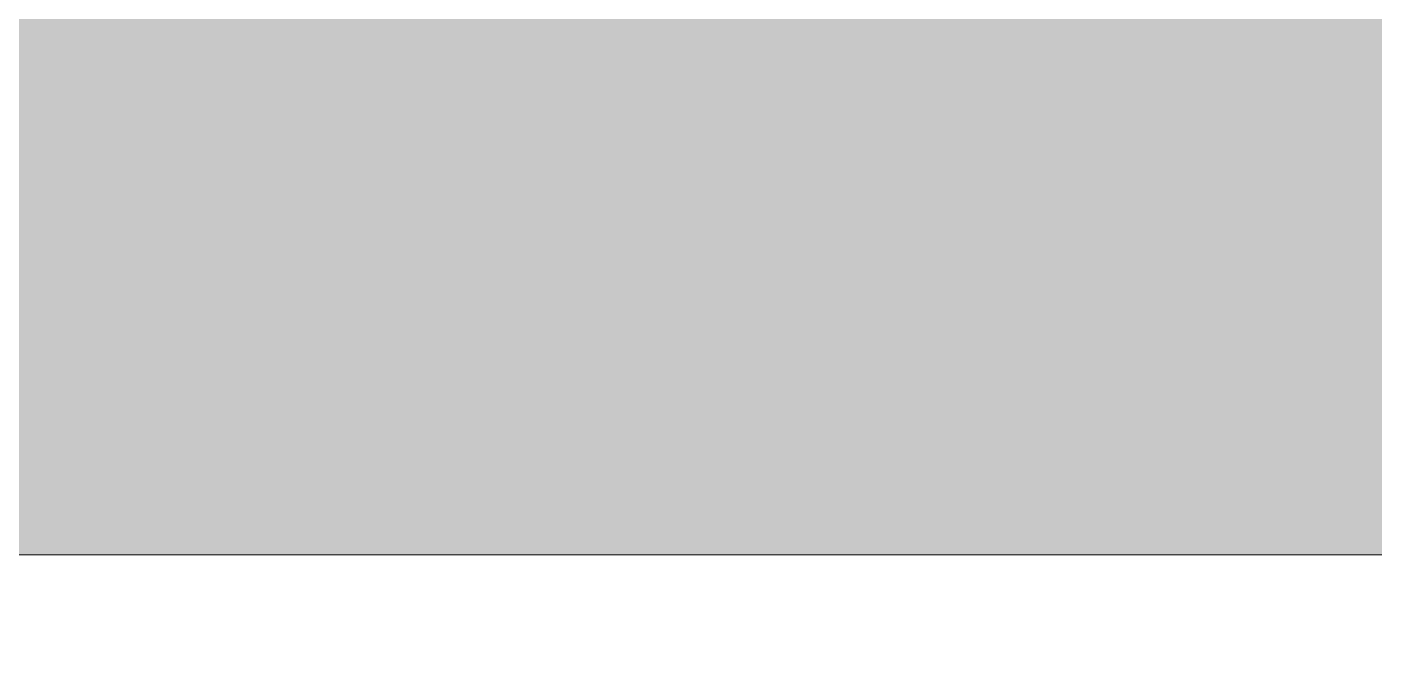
# Model space of a CAD drawing. Header units: millimetres. Extents: x 0 to 420000, y 0 to 297000.
# Drawn here: x 225288 to 240813, y 147403 to 154587 of the extents above; entities that cross this region are included whole.
import ezdxf

# ---------------------------------------------------------------- set-up
doc = ezdxf.new("R2010")
doc.units = ezdxf.units.MM
doc.layers.add('A-XXXX-NPLT', color=144, linetype='Continuous', lineweight=15, plot=False)
doc.layers.add('A-XXXX-SOLD', color=252, linetype='Continuous')

msp = doc.modelspace()

# ---------------------------------------------------------------- hatches: boundary and pattern name
at = {"layer": 'A-XXXX-SOLD'}
h = msp.add_hatch(color=256, dxfattribs=at)
h.dxf.hatch_style = 1
edge = h.paths.add_edge_path()
edge.add_line((110962.5, 156300), (110962.5, 156300))
edge.add_line((110962.5, 156300), (110962.5, 167200))
edge.add_line((110962.5, 167200), (111512.5, 167200))
edge.add_line((111512.5, 167200), (111512.5, 167300))
edge.add_line((111512.5, 167300), (100372.7, 167300))
edge.add_line((100372.7, 167300), (100372.7, 167078.1))
edge.add_arc((94222.7, 81943.7), 85356.2, 85.868204, 94.131796)
edge.add_line((88072.7, 167078.1), (88072.7, 167300))
edge.add_line((88072.7, 167300), (50205.2, 167300))
edge.add_line((50205.2, 167300), (50205.2, 148500))
edge.add_line((50205.2, 148500), (373825, 148500))
edge.add_line((373825, 148500), (373825, 167100))
edge.add_arc((350657.4, -1174940.9), 1342240.9, 89.0110046, 91.0020244)
edge.add_line((327184.7, 167094.7), (327184.7, 167300))
edge.add_line((327184.7, 167300), (289062.5, 167300))
edge.add_line((289062.5, 167300), (289062.5, 157450))
edge.add_line((289062.5, 157450), (154962.5, 157450))
edge.add_line((154962.5, 157450), (154962.5, 167300))
edge.add_line((154962.5, 167300), (153912.5, 167300))
edge.add_line((153912.5, 167300), (153912.5, 158450))
edge.add_line((153912.5, 158450), (146148.2, 158450))
edge.add_line((146148.2, 158450), (145148.2, 157400))
edge.add_line((145148.2, 157400), (130911, 157400))
edge.add_line((130911, 157400), (129911, 156100))
edge.add_line((129911, 156100), (110962.5, 156100))
edge.add_line((110962.5, 156100), (110962.5, 156300))

# ---------------------------------------------------------------- linework, layer by layer
at = {"layer": 'A-XXXX-NPLT'}
msp.add_line((14450, 148500), (373825, 148500), dxfattribs=at)
for points in [[(337700, 282550), (78800, 282550), (78800, 148500), (337700, 148500)], [(337700, 148500), (78800, 148500), (78800, 14450), (337700, 14450)]]:
    msp.add_lwpolyline(points, close=True, dxfattribs=at)

doc.saveas('drawing.dxf')
